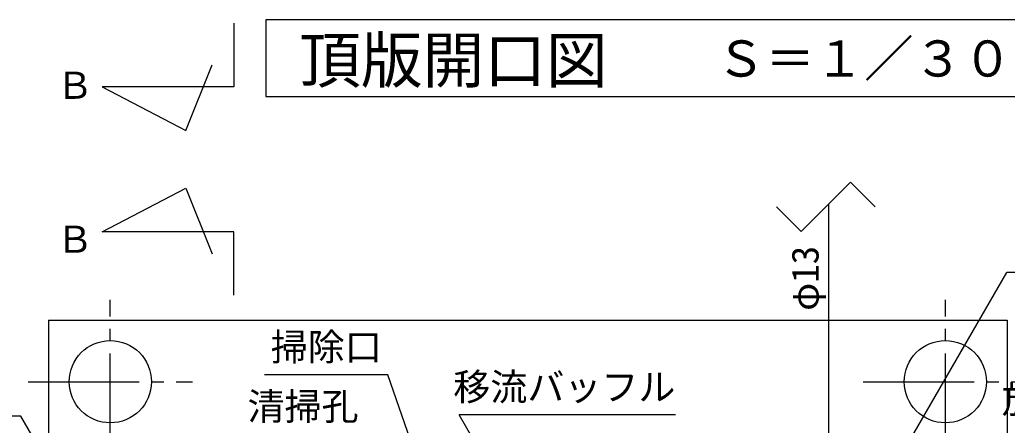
# Model space of a CAD drawing. Units: millimetres, scale not verified. Extents: x -8910 to 8910, y -6308 to 6308.
# Drawn here: x -6361 to -3960, y 1728 to 2714 of the extents above; entities that cross this region are included whole.
import ezdxf
from ezdxf.enums import TextEntityAlignment as Align

# ---------------------------------------------------------------- set-up
doc = ezdxf.new("R2010")
doc.units = ezdxf.units.MM
doc.header["$LTSCALE"] = 30
doc.linetypes.add('CHAIN2', pattern=[12, 9, -1, 1, -1])
for name, color, linetype, lineweight in [('0-1_07', 3, 'Continuous', 25), ('0-3_空気管', 3, 'Continuous', 25), ('0-4_機器', 2, 'Continuous', 25)]:
    doc.layers.add(name, color=color, linetype=linetype, lineweight=lineweight)
doc.styles.add('ＭＳ ゴシック', font='')
doc.styles.get('ＭＳ ゴシック').set_extended_font_data('MS Gothic')

msp = doc.modelspace()

# ---------------------------------------------------------------- linework, layer by layer
at = {"layer": '0-1_07', "color": 7}
for p, q in [((-4340.98, 2319.01), (-4460.98, 2199.01)), ((-4280.98, 2259.01), (-4340.98, 2319.01)), ((-4460.98, 2199.01), (-4520.98, 2259.01))]:
    msp.add_line(p, q, dxfattribs=at)
at = {"layer": '0-1_07', "color": 6}
msp.add_line((-4393.4, 1370.7), (-4393.4, 2266.59), dxfattribs=at)
at = {"layer": '0-3_空気管'}
for p, q in [((-5840.35, 2705.19), (-5840.35, 2550.82)), ((-6160.35, 2198.18), (-5956.69, 2304.51)), ((-5956.69, 2304.51), (-5892.73, 2144.9)), ((-5840.35, 2198.18), (-6160.35, 2198.18)), ((-5840.35, 2043.81), (-5840.35, 2198.18)), ((-4385.94, 1363.78), (-3961.16, 2099.52)), ((-3692.97, 2099.52), (-3961.16, 2099.52)), ((-5466.07, 1850.54), (-5765.5, 1850.54)), ((-5165.4, 992.05), (-5466.07, 1850.54)), ((-4766.61, 1753.32), (-5292.64, 1753.32)), ((-4972.8, 1199.35), (-5292.64, 1753.32))]:
    msp.add_line(p, q, dxfattribs=at)
msp.add_lwpolyline([(-3733.28, 2527.4), (-3733.28, 2713.71), (-5762.61, 2713.71), (-5762.61, 2527.4)], close=True, dxfattribs=at)
for points in [[(-5840.35, 2550.82), (-6160.35, 2550.82), (-5956.69, 2444.49), (-5892.73, 2604.1)], [(-6028.46, 1180.13), (-6357.6, 1750.22), (-6912.6, 1750.22)]]:
    msp.add_lwpolyline(points, dxfattribs=at)
at = {"layer": '0-4_機器', "linetype": 'CHAIN2'}
for p, q in [((-6140.4, 1632.52), (-6140.4, 2032.52)), ((-4110.4, 1632.52), (-4110.4, 2032.52)), ((-6340.4, 1833.78), (-5940.4, 1833.78)), ((-4310.4, 1833.78), (-3910.4, 1833.78))]:
    msp.add_line(p, q, dxfattribs=at)
at = {"layer": '0-4_機器'}
for p, q in [((-6290.4, 1983.78), (-3960.4, 1983.78)), ((-3960.4, 1983.78), (-3960.4, 143.78)), ((-3960.4, 1983.78), (-3960.4, 1508.78))]:
    msp.add_line(p, q, dxfattribs=at)
msp.add_lwpolyline([(-6290.4, 1983.78), (-6290.4, 143.78), (-3960.4, 143.78)], dxfattribs=at)
for centre in [(-6140.4, 1833.78), (-4110.4, 1833.78)]:
    msp.add_circle(centre, 100, dxfattribs=at)

# ---------------------------------------------------------------- texts
at = {"layer": '0-3_空気管', "color": 4, "style": 'ＭＳ ゴシック'}
for s, height, p in [('頂版開口図', 110, (-5681.37, 2527.43)), ('Ｓ＝１／３０', 87.98, (-4667.81, 2549.1)), ('Ｂ', 65.98, (-6271.7, 2501.66)), ('Ｂ', 65.98, (-6271.7, 2127.34)), ('掃除口', 65.98, (-5750.5, 1865.54)), ('移流バッフル', 65.98, (-5306.61, 1768.32)), ('放流用バルブ', 65.98, (-3973.16, 1737.62)), ('清掃孔', 65.98, (-5806.95, 1720.97))]:
    msp.add_text(s, height=height, dxfattribs=at).set_placement(p, align=Align.BOTTOM_LEFT)
msp.add_text('φ13', height=65.98, rotation=90, dxfattribs=at).set_placement((-4398.56, 2006.13), align=Align.BOTTOM_LEFT)

doc.saveas('drawing.dxf')
